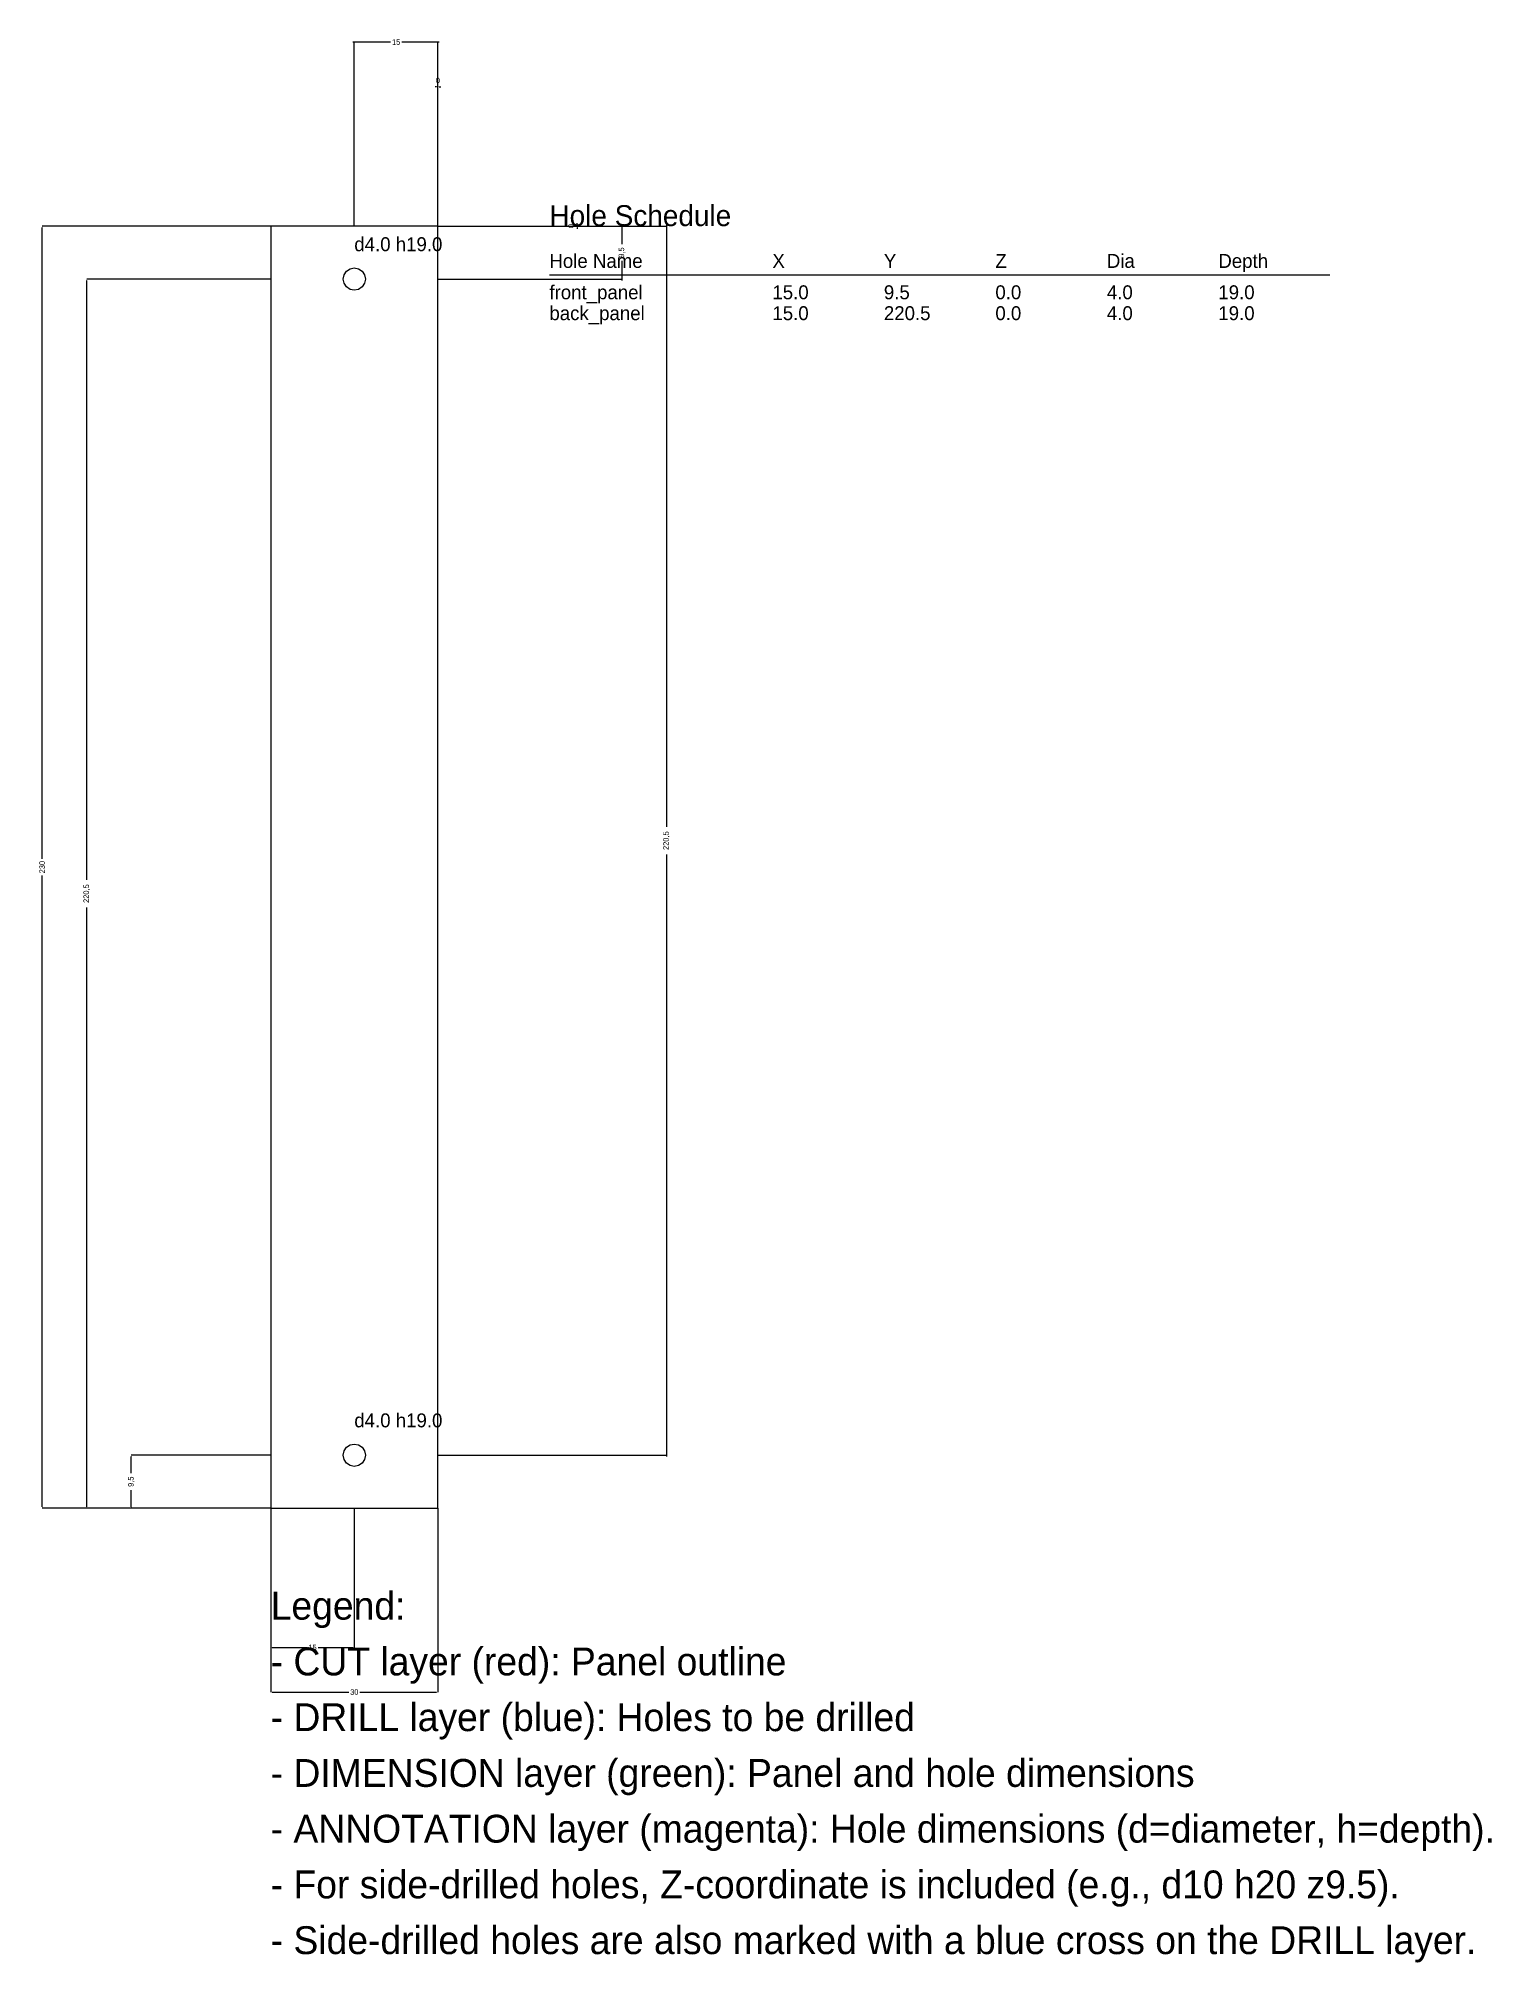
# Model space of a CAD drawing. Header units: millimetres. Extents: x -42 to 219, y -82 to 264.
import ezdxf

# ---------------------------------------------------------------- set-up
doc = ezdxf.new("R2010")
doc.units = ezdxf.units.MM
for name, color, linetype in [('ANNOTATION', 6, 'CONTINUOUS'), ('CUT', 1, 'CONTINUOUS'), ('DIMENSION', 3, 'CONTINUOUS'), ('DRILL', 5, 'CONTINUOUS')]:
    doc.layers.add(name, color=color, linetype=linetype)
doc.dimstyles.get("Standard").update_dxf_attribs({"dimtxt": 2.5, "dimasz": 2.5, "dimexe": 1.25, "dimexo": 0.625, "dimtad": 1, "dimcen": 2.5, "dimazin": 3, "dimtfac": 1, "dimtmove": 0, "dimatfit": 3})

# ---------------------------------------------------------------- blocks, each defined once
blk = doc.blocks.new('_CLOSEDFILLED')
at = {"color": 0, "linetype": 'BYBLOCK'}
blk.add_solid([(-1, 0.2), (0, 0), (-1, -0.2)], dxfattribs=at)
blk = doc.blocks.new('*D1')
for p, q in [((0, 0), (0, -25)), ((15, 0), (15, -25)), ((0.25, -25), (6.5, -25)), ((8.5, -25), (14.75, -25))]:
    blk.add_line(p, q)
at = {"layer": 'Defpoints'}
for p in [(0, 0), (15, 0), (0, -25)]:
    blk.add_point(p, dxfattribs=at)
at = {"layer": 'DIMENSION', "xscale": 0.25, "yscale": 0.25, "rotation": 180}
blk.add_blockref('_CLOSEDFILLED', (0, -25), dxfattribs=at)
at = {"layer": 'DIMENSION', "xscale": 0.25, "yscale": 0.25}
blk.add_blockref('_CLOSEDFILLED', (15, -25), dxfattribs=at)
at = {"layer": 'DIMENSION', "insert": (7.5, -25), "char_height": 1, "attachment_point": 5}
blk.add_mtext('15', dxfattribs=at)
blk = doc.blocks.new('*D2')
for p, q in [((0, 0), (0, -33)), ((30, 0), (30, -33)), ((0.25, -33), (14, -33)), ((16, -33), (29.75, -33))]:
    blk.add_line(p, q)
at = {"layer": 'Defpoints'}
for p in [(0, 0), (30, 0), (0, -33)]:
    blk.add_point(p, dxfattribs=at)
at = {"layer": 'DIMENSION', "xscale": 0.25, "yscale": 0.25, "rotation": 180}
blk.add_blockref('_CLOSEDFILLED', (0, -33), dxfattribs=at)
at = {"layer": 'DIMENSION', "xscale": 0.25, "yscale": 0.25}
blk.add_blockref('_CLOSEDFILLED', (30, -33), dxfattribs=at)
at = {"layer": 'DIMENSION', "insert": (15, -33), "char_height": 1, "attachment_point": 5}
blk.add_mtext('30', dxfattribs=at)
blk = doc.blocks.new('*D3')
for p, q in [((29.75, 255), (29.5, 255)), ((30, 230), (30, 255)), ((30, 230), (30, 255)), ((30, 255), (30, 255)), ((30.25, 255), (30.5, 255))]:
    blk.add_line(p, q)
at = {"layer": 'Defpoints'}
for p in [(30, 255), (30, 230), (30, 230)]:
    blk.add_point(p, dxfattribs=at)
at = {"layer": 'DIMENSION', "xscale": 0.25, "yscale": 0.25}
blk.add_blockref('_CLOSEDFILLED', (30, 255), dxfattribs=at)
at = {"layer": 'DIMENSION', "xscale": 0.25, "yscale": 0.25, "rotation": 180}
blk.add_blockref('_CLOSEDFILLED', (30, 255), dxfattribs=at)
at = {"layer": 'DIMENSION', "insert": (30, 256.125), "char_height": 1, "attachment_point": 5}
blk.add_mtext('0', dxfattribs=at)
blk = doc.blocks.new('*D4')
for p, q in [((21.5, 263), (14.75, 263)), ((15, 230), (15, 263)), ((30.25, 263), (23.5, 263)), ((30, 230), (30, 263))]:
    blk.add_line(p, q)
at = {"layer": 'Defpoints'}
for p in [(30, 263), (15, 230), (30, 230)]:
    blk.add_point(p, dxfattribs=at)
at = {"layer": 'DIMENSION', "xscale": 0.25, "yscale": 0.25}
blk.add_blockref('_CLOSEDFILLED', (15, 263), dxfattribs=at)
at = {"layer": 'DIMENSION', "xscale": 0.25, "yscale": 0.25, "rotation": 180}
blk.add_blockref('_CLOSEDFILLED', (30, 263), dxfattribs=at)
at = {"layer": 'DIMENSION', "insert": (22.5, 263), "char_height": 1, "attachment_point": 5}
blk.add_mtext('15', dxfattribs=at)
blk = doc.blocks.new('*D5')
for p, q in [((0, 9.5), (-25, 9.5)), ((-25, 6.25), (-25, 9.25)), ((-25, 0.25), (-25, 3.25)), ((0, 0), (-25, 0))]:
    blk.add_line(p, q)
at = {"layer": 'Defpoints'}
for p in [(0, 9.5), (-25, 0), (0, 0)]:
    blk.add_point(p, dxfattribs=at)
at = {"layer": 'DIMENSION', "xscale": 0.25, "yscale": 0.25}
for p, rotation in [((-25, 9.5), 90), ((-25, 0), 270)]:
    blk.add_blockref('_CLOSEDFILLED', p, dxfattribs=dict(at, rotation=rotation))
at = {"layer": 'DIMENSION', "insert": (-25, 4.75), "char_height": 1, "attachment_point": 5, "rotation": 90}
blk.add_mtext('9,5', dxfattribs=at)
blk = doc.blocks.new('*D6')
for p, q in [((0, 220.5), (-33, 220.5)), ((-33, 112.75), (-33, 220.25)), ((-33, 0.25), (-33, 107.75)), ((0, 0), (-33, 0))]:
    blk.add_line(p, q)
at = {"layer": 'Defpoints'}
for p in [(0, 220.5), (-33, 0), (0, 0)]:
    blk.add_point(p, dxfattribs=at)
at = {"layer": 'DIMENSION', "xscale": 0.25, "yscale": 0.25}
for p, rotation in [((-33, 220.5), 90), ((-33, 0), 270)]:
    blk.add_blockref('_CLOSEDFILLED', p, dxfattribs=dict(at, rotation=rotation))
at = {"layer": 'DIMENSION', "insert": (-33, 110.25), "char_height": 1, "attachment_point": 5, "rotation": 90}
blk.add_mtext('220,5', dxfattribs=at)
blk = doc.blocks.new('*D7')
for p, q in [((0, 230), (-41, 230)), ((-41, 116.5), (-41, 229.75)), ((-41, 0.25), (-41, 113.5)), ((0, 0), (-41, 0))]:
    blk.add_line(p, q)
at = {"layer": 'Defpoints'}
for p in [(0, 230), (-41, 0), (0, 0)]:
    blk.add_point(p, dxfattribs=at)
at = {"layer": 'DIMENSION', "xscale": 0.25, "yscale": 0.25}
for p, rotation in [((-41, 230), 90), ((-41, 0), 270)]:
    blk.add_blockref('_CLOSEDFILLED', p, dxfattribs=dict(at, rotation=rotation))
at = {"layer": 'DIMENSION', "insert": (-41, 115), "char_height": 1, "attachment_point": 5, "rotation": 90}
blk.add_mtext('230', dxfattribs=at)
blk = doc.blocks.new('*D8')
for p, q in [((30, 230), (55, 230)), ((30, 230), (55, 230)), ((55, 230.25), (55, 230.5)), ((55, 230), (55, 230)), ((55, 229.75), (55, 229.5))]:
    blk.add_line(p, q)
at = {"layer": 'Defpoints'}
for p in [(30, 230), (30, 230), (55, 230)]:
    blk.add_point(p, dxfattribs=at)
at = {"layer": 'DIMENSION', "xscale": 0.25, "yscale": 0.25}
for rotation in [270, 90]:
    blk.add_blockref('_CLOSEDFILLED', (55, 230), dxfattribs=dict(at, rotation=rotation))
at = {"layer": 'DIMENSION', "insert": (53.875, 230), "char_height": 1, "attachment_point": 5, "rotation": 90}
blk.add_mtext('0', dxfattribs=at)
blk = doc.blocks.new('*D9')
for p, q in [((30, 230), (63, 230)), ((63, 230.25), (63, 226.75)), ((63, 223.75), (63, 220.25)), ((30, 220.5), (63, 220.5))]:
    blk.add_line(p, q)
at = {"layer": 'Defpoints'}
for p in [(30, 230), (63, 230), (30, 220.5)]:
    blk.add_point(p, dxfattribs=at)
at = {"layer": 'DIMENSION', "xscale": 0.25, "yscale": 0.25}
for p, rotation in [((63, 230), 270), ((63, 220.5), 90)]:
    blk.add_blockref('_CLOSEDFILLED', p, dxfattribs=dict(at, rotation=rotation))
at = {"layer": 'DIMENSION', "insert": (63, 225.25), "char_height": 1, "attachment_point": 5, "rotation": 90}
blk.add_mtext('9,5', dxfattribs=at)
blk = doc.blocks.new('*D10')
for p, q in [((30, 230), (71, 230)), ((71, 230.25), (71, 122.25)), ((71, 117.25), (71, 9.25)), ((30, 9.5), (71, 9.5))]:
    blk.add_line(p, q)
at = {"layer": 'Defpoints'}
for p in [(30, 230), (71, 230), (30, 9.5)]:
    blk.add_point(p, dxfattribs=at)
at = {"layer": 'DIMENSION', "xscale": 0.25, "yscale": 0.25}
for p, rotation in [((71, 230), 270), ((71, 9.5), 90)]:
    blk.add_blockref('_CLOSEDFILLED', p, dxfattribs=dict(at, rotation=rotation))
at = {"layer": 'DIMENSION', "insert": (71, 119.75), "char_height": 1, "attachment_point": 5, "rotation": 90}
blk.add_mtext('220,5', dxfattribs=at)

msp = doc.modelspace()

# ---------------------------------------------------------------- linework, layer by layer
at = {"layer": 'ANNOTATION'}
msp.add_line((50, 221.25), (190, 221.25), dxfattribs=at)
at = {"layer": 'CUT'}
msp.add_lwpolyline([(0, 0), (30, 0), (30, 230), (0, 230)], close=True, dxfattribs=at)
at = {"layer": 'DRILL'}
for points in [[(13, 220.5), (13.1522, 221.265), (13.5858, 221.914), (14.2346, 222.348), (15, 222.5), (15.7654, 222.348), (16.4142, 221.914), (16.8478, 221.265), (17, 220.5), (16.8478, 219.735), (16.4142, 219.086), (15.7654, 218.652), (15, 218.5), (14.2346, 218.652), (13.5858, 219.086), (13.1522, 219.735)], [(13, 9.5), (13.1522, 10.2654), (13.5858, 10.9142), (14.2346, 11.3478), (15, 11.5), (15.7654, 11.3478), (16.4142, 10.9142), (16.8478, 10.2654), (17, 9.5), (16.8478, 8.73463), (16.4142, 8.08579), (15.7654, 7.65224), (15, 7.5), (14.2346, 7.65224), (13.5858, 8.08579), (13.1522, 8.73463)]]:
    msp.add_lwpolyline(points, close=True, dxfattribs=at)

# ---------------------------------------------------------------- texts
at = {"layer": 'ANNOTATION'}
for s, height, p in [('Hole Schedule', 3.75, (50, 230)), ('d4.0 h19.0', 2.5, (15, 225.5)), ('Hole Name', 2.5, (50, 222.5)), ('X', 2.5, (90, 222.5)), ('Y', 2.5, (110, 222.5)), ('Z', 2.5, (130, 222.5)), ('Dia', 2.5, (150, 222.5)), ('Depth', 2.5, (170, 222.5)), ('front_panel', 2.5, (50, 216.875)), ('15.0', 2.5, (90, 216.875)), ('9.5', 2.5, (110, 216.875)), ('0.0', 2.5, (130, 216.875)), ('4.0', 2.5, (150, 216.875)), ('19.0', 2.5, (170, 216.875)), ('back_panel', 2.5, (50, 213.125)), ('15.0', 2.5, (90, 213.125)), ('220.5', 2.5, (110, 213.125)), ('0.0', 2.5, (130, 213.125)), ('4.0', 2.5, (150, 213.125)), ('19.0', 2.5, (170, 213.125)), ('d4.0 h19.0', 2.5, (15, 14.5)), ('Legend:', 5, (0, -20)), ('- CUT layer (red): Panel outline', 5, (0, -30)), ('- DRILL layer (blue): Holes to be drilled', 5, (0, -40)), ('- DIMENSION layer (green): Panel and hole dimensions', 5, (0, -50)), ('- ANNOTATION layer (magenta): Hole dimensions (d=diameter, h=depth).', 5, (0, -60)), ('- For side-drilled holes, Z-coordinate is included (e.g., d10 h20 z9.5).', 5, (0, -70)), ('- Side-drilled holes are also marked with a blue cross on the DRILL layer.', 5, (0, -80))]:
    msp.add_text(s, height=height, dxfattribs=at).set_placement(p)

# ---------------------------------------------------------------- dimensions: what is measured, and where the dimension line sits
at = {"layer": 'DIMENSION'}
for base, p1, p2, picture, middle in [((30, 263), (30, 230), (15, 230), '*D4', (22.5, 263)), ((30, 255), (30, 230), (30, 230), '*D3', (30, 256.125)), ((0, -25), (0, 0), (15, 0), '*D1', (7.5, -25)), ((0, -33), (0, 0), (30, 0), '*D2', (15, -33))]:
    dim = msp.add_linear_dim(base=base, p1=p1, p2=p2, dimstyle='Standard', dxfattribs=at)
    dim.commit()
    dim.dimension.update_dxf_attribs({"geometry": picture, "text_midpoint": middle})
for base, p1, p2, picture, middle in [((-41, 0), (0, 0), (0, 230), '*D7', (-41, 115)), ((55, 230), (30, 230), (30, 230), '*D8', (53.875, 230)), ((63, 230), (30, 230), (30, 220.5), '*D9', (63, 225.25)), ((71, 230), (30, 230), (30, 9.5), '*D10', (71, 119.75)), ((-33, 0), (0, 0), (0, 220.5), '*D6', (-33, 110.25)), ((-25, 0), (0, 0), (0, 9.5), '*D5', (-25, 4.75))]:
    dim = msp.add_linear_dim(base=base, p1=p1, p2=p2, angle=90, dimstyle='Standard', dxfattribs=at)
    dim.commit()
    dim.dimension.update_dxf_attribs({"geometry": picture, "text_midpoint": middle})

doc.saveas('drawing.dxf')
